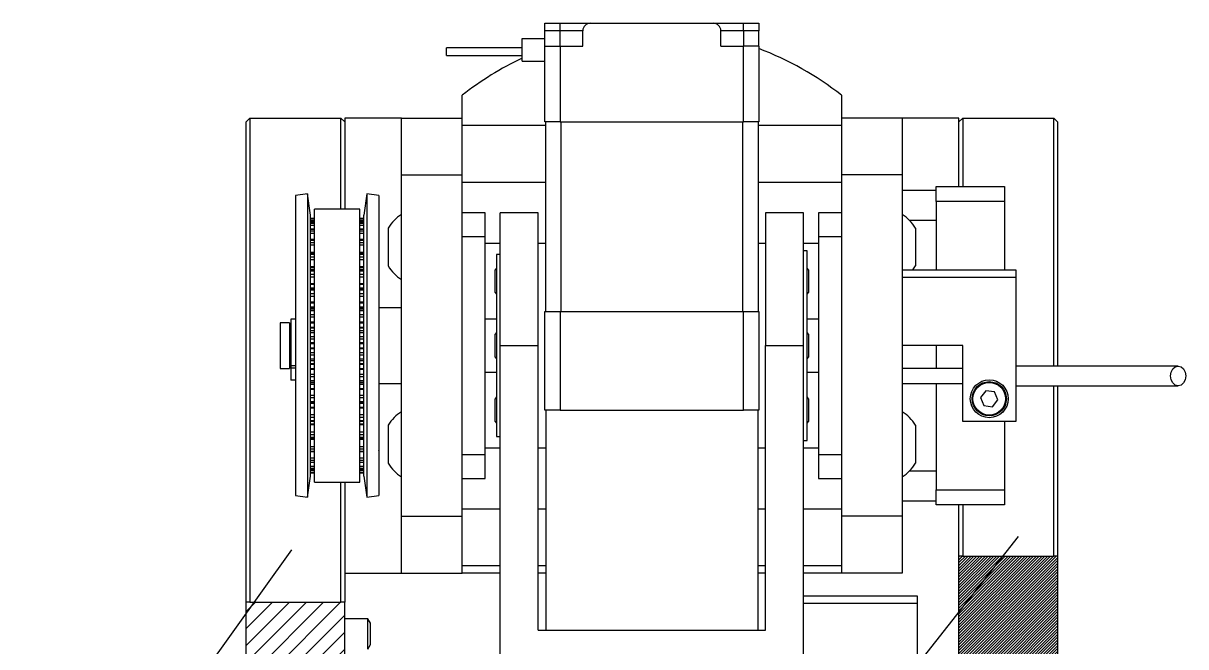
# Model space of a CAD drawing. Header units: millimetres. Extents: x 0 to 4220, y 0 to 2956.
# Drawn here: x 1802.6 to 2109.2, y 2588.5 to 2752.8 of the extents above; entities that cross this region are included whole.
import ezdxf

# ---------------------------------------------------------------- set-up
doc = ezdxf.new("R2010")
doc.units = ezdxf.units.MM
doc.linetypes.add('SLD-实线', pattern=[0])
doc.layers.add('文字', color=7, linetype='SLD-实线', lineweight=15)
doc.styles.get("Standard").update_dxf_attribs({"font": 'HYSWLONGFANGSONG.TTF'})
doc.dimstyles.new('SLDDIMSTYLE1', dxfattribs={"dimtxt": 0, "dimasz": 30, "dimexe": 0, "dimexo": 0.0625, "dimgap": 0, "dimtad": 0, "dimtih": 1, "dimtoh": 1, "dimdec": 0, "dimrnd": 1e-09, "dimzin": 0, "dimdsep": 46, "dimtxsty": 'Standard', "dimblk1": 'NONE', "dimblk2": 'NONE', "dimsah": 1, "dimcen": 0.09, "dimadec": 0, "dimazin": 0, "dimtfac": 30, "dimtdec": 0, "dimtofl": 0, "dimtmove": 0, "dimatfit": 3, "dimldrblk": 'NONE', "dimfxl": 0, "dimfrac": 2, "dimtolj": 1, "dimtzin": 0, "dimarcsym": 0})

# ---------------------------------------------------------------- blocks, each defined once
blk = doc.blocks.new('_NONE')

msp = doc.modelspace()

# ---------------------------------------------------------------- hatches: boundary and pattern name
at = {"linetype": 'SLD-实线', "lineweight": 0}
h = msp.add_hatch(dxfattribs=at)
h.set_pattern_fill('ANSI31', scale=0.16666667, style=0)
h.paths.add_polyline_path([(2060.76, 2567.85), (2060.76, 2563.35), (2065.76, 2563.35), (2065.76, 2567.35), (2066.76, 2568.35), (2074.36, 2568.35), (2075.36, 2569.35), (2075.36, 2612.35), (2049.36, 2612.35), (2049.36, 2567.85)], flags=0)
h = msp.add_hatch(dxfattribs=at)
h.set_pattern_fill('ANSI31', style=0)
h.paths.add_polyline_path([(1875.96, 2567.85), (1887.36, 2567.85), (1887.36, 2600.19), (1861.36, 2600.19), (1861.36, 2569.35), (1862.36, 2568.35), (1869.96, 2568.35), (1870.96, 2567.35), (1870.96, 2563.35), (1875.96, 2563.35)], flags=0)

# ---------------------------------------------------------------- linework, layer by layer
at = {"color": 7, "linetype": 'SLD-实线', "lineweight": 30}
for p, q in [((1940.16, 2750.85), (1940.16, 2752.85)), ((1940.16, 2752.85), (1944.16, 2752.85)), ((1944.16, 2750.85), (1940.16, 2750.85)), ((1940.16, 2746.85), (1940.16, 2750.85)), ((1944.16, 2750.85), (1944.16, 2752.85)), ((1944.16, 2752.85), (1952.16, 2752.85)), ((1950.16, 2750.85), (1944.16, 2750.85)), ((1944.16, 2746.85), (1944.16, 2750.85)), ((1950.16, 2746.85), (1950.16, 2750.85)), ((1952.16, 2752.85), (1984.56, 2752.85)), ((1984.56, 2752.85), (1992.56, 2752.85)), ((1986.56, 2746.85), (1986.56, 2750.85)), ((1992.56, 2750.85), (1986.56, 2750.85)), ((1992.56, 2750.85), (1992.56, 2752.85)), ((1992.56, 2752.85), (1996.56, 2752.85)), ((1992.56, 2750.85), (1992.56, 2746.85)), ((1996.56, 2750.85), (1992.56, 2750.85)), ((1996.56, 2752.85), (1996.56, 2750.85)), ((1996.56, 2746.85), (1996.56, 2750.85)), ((1934.16, 2742.85), (1934.16, 2748.85)), ((1934.16, 2748.85), (1940.16, 2748.85)), ((1934.16, 2746.35), (1914.16, 2746.35)), ((1914.16, 2744.35), (1914.16, 2746.35)), ((1914.16, 2744.35), (1934.16, 2744.35)), ((1940.16, 2726.85), (1940.16, 2746.85)), ((1940.16, 2746.85), (1944.16, 2746.85)), ((1944.16, 2746.85), (1944.16, 2726.85)), ((1944.16, 2746.85), (1950.16, 2746.85)), ((1986.56, 2746.85), (1992.56, 2746.85)), ((1992.56, 2726.85), (1992.56, 2746.85)), ((1996.56, 2746.85), (1992.56, 2746.85)), ((1996.56, 2746.85), (1996.56, 2726.85)), ((1934.16, 2742.85), (1940.16, 2742.85)), ((1918.36, 2727.85), (1918.36, 2733.85)), ((2018.36, 2733.85), (2018.36, 2727.85)), ((1862.36, 2727.85), (1861.36, 2726.85)), ((1861.36, 2600.19), (1861.36, 2726.85)), ((1862.36, 2727.85), (1886.36, 2727.85)), ((1862.36, 2727.85), (1862.36, 2600.19)), ((1886.36, 2703.87), (1886.36, 2727.85)), ((1887.36, 2726.85), (1886.36, 2727.85)), ((1887.36, 2727.85), (1887.36, 2703.87)), ((1902.36, 2727.85), (1887.36, 2727.85)), ((1902.36, 2727.85), (1918.36, 2727.85)), ((1902.36, 2712.85), (1902.36, 2727.85)), ((1918.36, 2712.85), (1918.36, 2727.85)), ((1940.36, 2725.85), (1918.36, 2725.85)), ((1944.16, 2726.85), (1940.16, 2726.85)), ((1940.36, 2676.85), (1940.36, 2726.85)), ((1944.16, 2726.85), (1992.56, 2726.85)), ((1944.36, 2726.85), (1944.36, 2676.85)), ((1992.36, 2676.85), (1992.36, 2726.85)), ((1996.56, 2726.85), (1992.56, 2726.85)), ((1996.36, 2726.85), (1996.36, 2676.85)), ((2018.36, 2725.85), (1996.36, 2725.85)), ((2034.36, 2727.85), (2018.36, 2727.85)), ((2018.36, 2727.85), (2018.36, 2712.85)), ((2049.36, 2727.85), (2034.36, 2727.85)), ((2034.36, 2727.85), (2034.36, 2712.85)), ((2049.36, 2709.85), (2049.36, 2727.85)), ((2050.36, 2727.85), (2049.36, 2726.85)), ((2050.36, 2727.85), (2074.36, 2727.85)), ((2050.36, 2727.85), (2050.36, 2709.85)), ((2074.36, 2662.45), (2074.36, 2727.85)), ((2075.36, 2726.85), (2074.36, 2727.85)), ((2075.36, 2726.85), (2075.36, 2662.45)), ((1902.36, 2712.85), (1918.36, 2712.85)), ((1902.36, 2622.85), (1902.36, 2712.85)), ((1918.36, 2622.85), (1918.36, 2712.85)), ((1940.36, 2710.85), (1918.36, 2710.85)), ((2018.36, 2710.85), (1996.36, 2710.85)), ((2034.36, 2712.85), (2018.36, 2712.85)), ((2018.36, 2712.85), (2018.36, 2622.85)), ((2034.36, 2712.85), (2034.36, 2622.85)), ((1877.56, 2707.85), (1874.39, 2707.4)), ((1874.39, 2707.4), (1874.39, 2628.3)), ((1878.36, 2702.23), (1877.56, 2707.85)), ((1877.56, 2707.85), (1877.56, 2627.85)), ((1893.16, 2707.85), (1892.36, 2702.23)), ((1896.33, 2707.4), (1893.16, 2707.85)), ((1893.16, 2707.85), (1893.16, 2627.85)), ((1896.33, 2707.4), (1896.33, 2628.3)), ((2034.36, 2708.85), (2043.36, 2708.85)), ((2043.36, 2709.85), (2061.36, 2709.85)), ((2043.36, 2705.85), (2043.36, 2709.85)), ((2061.36, 2709.85), (2061.36, 2705.85)), ((2043.36, 2705.85), (2043.36, 2687.85)), ((2061.36, 2705.85), (2043.36, 2705.85)), ((2061.36, 2705.85), (2061.36, 2687.85)), ((1878.36, 2667.85), (1878.36, 2702.23)), ((1879.36, 2701.39), (1878.36, 2701.39)), ((1891.36, 2703.87), (1879.36, 2703.87)), ((1879.36, 2631.83), (1879.36, 2703.87)), ((1891.36, 2631.83), (1891.36, 2703.87)), ((1892.36, 2701.39), (1891.36, 2701.39)), ((1892.36, 2667.85), (1892.36, 2702.23)), ((1924.36, 2702.85), (1918.36, 2702.85)), ((1924.36, 2696.57), (1924.36, 2702.85)), ((1938.36, 2702.85), (1928.36, 2702.85)), ((1928.36, 2667.85), (1928.36, 2702.85)), ((1938.36, 2667.85), (1938.36, 2702.85)), ((2008.36, 2702.85), (1998.36, 2702.85)), ((1998.36, 2702.85), (1998.36, 2667.85)), ((2008.36, 2667.85), (2008.36, 2702.85)), ((2018.36, 2702.85), (2012.36, 2702.85)), ((2012.36, 2702.85), (2012.36, 2696.57)), ((1879.36, 2700.48), (1878.36, 2700.48)), ((1879.36, 2698.59), (1878.36, 2698.59)), ((1892.36, 2700.48), (1891.36, 2700.48)), ((1892.36, 2698.59), (1891.36, 2698.59)), ((1898.86, 2693.85), (1898.86, 2698.85)), ((1898.86, 2688.85), (1898.86, 2698.85)), ((2037.86, 2698.85), (2037.86, 2688.85)), ((1874.39, 2695.85), (1874.36, 2695.85)), ((1874.36, 2695.85), (1874.36, 2639.85)), ((1879.36, 2695.79), (1878.36, 2695.79)), ((1892.36, 2695.79), (1891.36, 2695.79)), ((1896.36, 2695.45), (1896.33, 2695.48)), ((1896.36, 2695.45), (1896.36, 2640.25)), ((1924.36, 2696.57), (1918.36, 2696.57)), ((1924.36, 2639.13), (1924.36, 2696.57)), ((2012.36, 2696.57), (2012.36, 2639.13)), ((2018.36, 2696.57), (2012.36, 2696.57)), ((1879.36, 2692.16), (1878.36, 2692.16)), ((1892.36, 2692.16), (1891.36, 2692.16)), ((1898.86, 2688.85), (1898.86, 2693.85)), ((1924.36, 2694.85), (1928.36, 2694.85)), ((1938.36, 2694.85), (1940.36, 2694.85)), ((1996.36, 2694.85), (1998.36, 2694.85)), ((2008.36, 2694.85), (2012.36, 2694.85)), ((2009.36, 2692.85), (2008.36, 2692.85)), ((2009.36, 2667.85), (2009.36, 2692.85)), ((1928.36, 2691.85), (1927.36, 2691.85)), ((1927.36, 2691.85), (1927.36, 2643.85)), ((1879.36, 2687.8), (1878.36, 2687.8)), ((1892.36, 2687.8), (1891.36, 2687.8)), ((1927.06, 2681.85), (1927.06, 2687.85)), ((2009.66, 2687.85), (2009.66, 2681.85)), ((2034.36, 2687.85), (2064.36, 2687.85)), ((2064.36, 2687.85), (2064.36, 2685.85)), ((1879.36, 2682.86), (1878.36, 2682.86)), ((1892.36, 2682.86), (1891.36, 2682.86)), ((2064.36, 2685.85), (2034.36, 2685.85)), ((2064.36, 2685.85), (2064.36, 2647.85)), ((1879.36, 2677.48), (1878.36, 2677.48)), ((1892.36, 2677.48), (1891.36, 2677.48)), ((1902.36, 2677.85), (1896.36, 2677.85)), ((1940.16, 2650.85), (1940.16, 2676.85)), ((1940.16, 2676.85), (1944.16, 2676.85)), ((1944.16, 2676.85), (1944.16, 2650.85)), ((1944.16, 2676.85), (1992.56, 2676.85)), ((1992.56, 2650.85), (1992.56, 2676.85)), ((1992.56, 2676.85), (1996.56, 2676.85)), ((1996.56, 2676.85), (1996.56, 2650.85)), ((1872.76, 2673.85), (1870.36, 2673.85)), ((1870.36, 2673.85), (1870.36, 2661.85)), ((1872.76, 2673.85), (1872.76, 2661.85)), ((1874.36, 2674.79), (1873.16, 2674.79)), ((1873.16, 2674.79), (1873.16, 2662.53)), ((1927.36, 2674.85), (1924.36, 2674.85)), ((2012.36, 2674.85), (2009.36, 2674.85)), ((1873.16, 2673.05), (1872.76, 2673.05)), ((1927.06, 2664.85), (1927.06, 2670.85)), ((2009.66, 2670.85), (2009.66, 2664.85)), ((1878.36, 2633.47), (1878.36, 2667.85)), ((1892.36, 2633.47), (1892.36, 2667.85)), ((1928.36, 2582.85), (1928.36, 2667.85)), ((1928.36, 2667.85), (1938.36, 2667.85)), ((1938.36, 2592.85), (1938.36, 2667.85)), ((1998.36, 2592.85), (1998.36, 2667.85)), ((1998.36, 2667.85), (2008.36, 2667.85)), ((2008.36, 2582.85), (2008.36, 2667.85)), ((2009.36, 2642.85), (2009.36, 2667.85)), ((2050.36, 2667.85), (2034.36, 2667.85)), ((2043.36, 2667.85), (2043.36, 2661.85)), ((2050.36, 2647.85), (2050.36, 2667.85)), ((1870.36, 2661.85), (1872.76, 2661.85)), ((1872.76, 2662.65), (1873.16, 2662.65)), ((1874.36, 2662.53), (1873.16, 2662.53)), ((1873.16, 2662.53), (1873.16, 2661.94)), ((1874.36, 2661.94), (1873.16, 2661.94)), ((1873.16, 2661.94), (1873.16, 2658.76)), ((2050.36, 2661.85), (2034.36, 2661.85)), ((1874.36, 2658.76), (1873.16, 2658.76)), ((1924.36, 2660.85), (1927.36, 2660.85)), ((2009.36, 2660.85), (2012.36, 2660.85)), ((1878.36, 2658.22), (1879.36, 2658.22)), ((1891.36, 2658.22), (1892.36, 2658.22)), ((1896.36, 2657.85), (1902.36, 2657.85)), ((2034.36, 2657.85), (2050.36, 2657.85)), ((2043.36, 2657.85), (2043.36, 2629.85)), ((2056.48, 2655.97), (2055.08, 2654.15)), ((2058.76, 2655.67), (2056.48, 2655.97)), ((2059.64, 2653.55), (2058.76, 2655.67)), ((2074.36, 2612.35), (2074.36, 2657.25)), ((2075.36, 2657.25), (2075.36, 2612.35)), ((1878.36, 2652.84), (1879.36, 2652.84)), ((1891.36, 2652.84), (1892.36, 2652.84)), ((1927.06, 2647.85), (1927.06, 2653.85)), ((2009.66, 2653.85), (2009.66, 2647.85)), ((2055.08, 2654.15), (2055.96, 2652.03)), ((2058.24, 2651.72), (2059.64, 2653.55)), ((1944.16, 2650.85), (1940.16, 2650.85)), ((1940.36, 2650.85), (1940.36, 2592.85)), ((1944.16, 2650.85), (1992.56, 2650.85)), ((1996.56, 2650.85), (1992.56, 2650.85)), ((1996.36, 2592.85), (1996.36, 2650.85)), ((2055.96, 2652.03), (2058.24, 2651.72)), ((1878.36, 2647.9), (1879.36, 2647.9)), ((1891.36, 2647.9), (1892.36, 2647.9)), ((1898.86, 2641.85), (1898.86, 2646.85)), ((2037.86, 2646.85), (2037.86, 2636.85)), ((2064.36, 2647.85), (2050.36, 2647.85)), ((2061.36, 2647.85), (2061.36, 2629.85)), ((1878.36, 2643.54), (1879.36, 2643.54)), ((1891.36, 2643.54), (1892.36, 2643.54)), ((1927.36, 2643.85), (1928.36, 2643.85)), ((1896.33, 2640.22), (1896.36, 2640.25)), ((1898.86, 2636.85), (1898.86, 2641.85)), ((1928.36, 2640.85), (1924.36, 2640.85)), ((1940.36, 2640.85), (1938.36, 2640.85)), ((1998.36, 2640.85), (1996.36, 2640.85)), ((2008.36, 2642.85), (2009.36, 2642.85)), ((2012.36, 2640.85), (2008.36, 2640.85)), ((1874.36, 2639.85), (1874.39, 2639.85)), ((1878.36, 2639.91), (1879.36, 2639.91)), ((1878.36, 2637.11), (1879.36, 2637.11)), ((1891.36, 2639.91), (1892.36, 2639.91)), ((1891.36, 2637.11), (1892.36, 2637.11)), ((1918.36, 2639.13), (1924.36, 2639.13)), ((1924.36, 2632.85), (1924.36, 2639.13)), ((2012.36, 2639.13), (2012.36, 2632.85)), ((2012.36, 2639.13), (2018.36, 2639.13)), ((1878.36, 2635.22), (1879.36, 2635.22)), ((1878.36, 2634.31), (1879.36, 2634.31)), ((1891.36, 2635.22), (1892.36, 2635.22)), ((1891.36, 2634.31), (1892.36, 2634.31)), ((1877.56, 2627.85), (1878.36, 2633.47)), ((1879.36, 2631.83), (1891.36, 2631.83)), ((1886.36, 2600.19), (1886.36, 2631.83)), ((1887.36, 2631.83), (1887.36, 2607.85)), ((1892.36, 2633.47), (1893.16, 2627.85)), ((1918.36, 2632.85), (1924.36, 2632.85)), ((2012.36, 2632.85), (2018.36, 2632.85)), ((1874.39, 2628.3), (1877.56, 2627.85)), ((1893.16, 2627.85), (1896.33, 2628.3)), ((2043.36, 2629.85), (2061.36, 2629.85)), ((2043.36, 2625.85), (2043.36, 2629.85)), ((2061.36, 2629.85), (2061.36, 2625.85)), ((1918.36, 2624.85), (1928.36, 2624.85)), ((1938.36, 2624.85), (1940.36, 2624.85)), ((1996.36, 2624.85), (1998.36, 2624.85)), ((2008.36, 2624.85), (2018.36, 2624.85)), ((2043.36, 2626.85), (2034.36, 2626.85)), ((2061.36, 2625.85), (2043.36, 2625.85)), ((2049.36, 2612.35), (2049.36, 2625.85)), ((2050.36, 2625.85), (2050.36, 2612.35)), ((1902.36, 2622.85), (1918.36, 2622.85)), ((1902.36, 2607.85), (1902.36, 2622.85)), ((1918.36, 2607.85), (1918.36, 2622.85)), ((2034.36, 2622.85), (2018.36, 2622.85)), ((2018.36, 2622.85), (2018.36, 2607.85)), ((2034.36, 2622.85), (2034.36, 2607.85)), ((2049.36, 2576.6), (2049.36, 2612.35)), ((2050.36, 2612.35), (2049.36, 2612.35)), ((2050.36, 2612.35), (2074.36, 2612.35)), ((2075.36, 2612.35), (2074.36, 2612.35)), ((2075.36, 2612.35), (2075.36, 2569.35)), ((1918.36, 2609.85), (1928.36, 2609.85)), ((1938.36, 2609.85), (1940.36, 2609.85)), ((1996.36, 2609.85), (1998.36, 2609.85)), ((2008.36, 2609.85), (2018.36, 2609.85)), ((1887.36, 2607.85), (1902.36, 2607.85)), ((1887.36, 2607.85), (1887.36, 2600.19)), ((1902.36, 2607.85), (1918.36, 2607.85)), ((1928.36, 2607.85), (1918.36, 2607.85)), ((1940.36, 2607.85), (1938.36, 2607.85)), ((1998.36, 2607.85), (1996.36, 2607.85)), ((2018.36, 2607.85), (2008.36, 2607.85)), ((2034.36, 2607.85), (2018.36, 2607.85)), ((1862.36, 2600.19), (1861.36, 2600.19)), ((1861.36, 2569.35), (1861.36, 2600.19)), ((1862.36, 2600.19), (1886.36, 2600.19)), ((1887.36, 2600.19), (1886.36, 2600.19)), ((1887.36, 2567.85), (1887.36, 2600.19)), ((2008.36, 2601.85), (2038.36, 2601.85)), ((2038.36, 2601.85), (2038.36, 2599.85)), ((2038.36, 2599.85), (2008.36, 2599.85)), ((2038.36, 2599.85), (2038.36, 2561.85)), ((1893.46, 2595.85), (1887.36, 2595.85)), ((1894.16, 2594.64), (1893.46, 2595.85)), ((1893.46, 2587.85), (1893.46, 2595.85)), ((1894.16, 2589.06), (1894.16, 2594.64)), ((1938.36, 2592.85), (1998.36, 2592.85)), ((1893.46, 2587.85), (1894.16, 2589.06))]:
    msp.add_line(p, q, dxfattribs=at)
at = {"color": 8, "linetype": 'SLD-实线', "lineweight": 30}
for p, q in [((1878.36, 2701.38), (1879.36, 2701.38)), ((1878.36, 2701.29), (1879.36, 2701.29)), ((1891.36, 2701.38), (1892.36, 2701.38)), ((1891.36, 2701.29), (1892.36, 2701.29)), ((1878.36, 2700.8), (1879.36, 2700.8)), ((1878.36, 2700.46), (1879.36, 2700.46)), ((1878.36, 2700.18), (1879.36, 2700.18)), ((1878.36, 2699.62), (1879.36, 2699.62)), ((1878.36, 2698.54), (1879.36, 2698.54)), ((1891.36, 2700.8), (1892.36, 2700.8)), ((1891.36, 2700.46), (1892.36, 2700.46)), ((1891.36, 2700.18), (1892.36, 2700.18)), ((1891.36, 2699.62), (1892.36, 2699.62)), ((1891.36, 2698.54), (1892.36, 2698.54)), ((2043.36, 2700.85), (2036.34, 2700.85)), ((1878.36, 2698.09), (1879.36, 2698.09)), ((1878.36, 2697.46), (1879.36, 2697.46)), ((1878.36, 2695.69), (1879.36, 2695.69)), ((1891.36, 2698.09), (1892.36, 2698.09)), ((1891.36, 2697.46), (1892.36, 2697.46)), ((1891.36, 2695.69), (1892.36, 2695.69)), ((1878.36, 2695.08), (1879.36, 2695.08)), ((1878.36, 2694.41), (1879.36, 2694.41)), ((1878.36, 2692.47), (1879.36, 2692.47)), ((1878.36, 2692.27), (1879.36, 2692.27)), ((1891.36, 2695.08), (1892.36, 2695.08)), ((1891.36, 2694.41), (1892.36, 2694.41)), ((1891.36, 2692.47), (1892.36, 2692.47)), ((1891.36, 2692.27), (1892.36, 2692.27)), ((1878.36, 2692), (1879.36, 2692)), ((1878.36, 2691.24), (1879.36, 2691.24)), ((1878.36, 2690.55), (1879.36, 2690.55)), ((1891.36, 2692), (1892.36, 2692)), ((1891.36, 2691.24), (1892.36, 2691.24)), ((1891.36, 2690.55), (1892.36, 2690.55)), ((1878.36, 2688.69), (1879.36, 2688.69)), ((1878.36, 2688.47), (1879.36, 2688.47)), ((1878.36, 2687.57), (1879.36, 2687.57)), ((1878.36, 2686.69), (1879.36, 2686.69)), ((1878.36, 2686), (1879.36, 2686)), ((1891.36, 2688.69), (1892.36, 2688.69)), ((1891.36, 2688.47), (1892.36, 2688.47)), ((1891.36, 2687.57), (1892.36, 2687.57)), ((1891.36, 2686.69), (1892.36, 2686.69)), ((1891.36, 2686), (1892.36, 2686)), ((1878.36, 2684.27), (1879.36, 2684.27)), ((1878.36, 2684.04), (1879.36, 2684.04)), ((1878.36, 2683.05), (1879.36, 2683.05)), ((1878.36, 2682.91), (1879.36, 2682.91)), ((1891.36, 2684.27), (1892.36, 2684.27)), ((1891.36, 2684.04), (1892.36, 2684.04)), ((1891.36, 2683.05), (1892.36, 2683.05)), ((1891.36, 2682.91), (1892.36, 2682.91)), ((1878.36, 2682.54), (1879.36, 2682.54)), ((1878.36, 2681.57), (1879.36, 2681.57)), ((1878.36, 2680.89), (1879.36, 2680.89)), ((1891.36, 2682.54), (1892.36, 2682.54)), ((1891.36, 2681.57), (1892.36, 2681.57)), ((1891.36, 2680.89), (1892.36, 2680.89)), ((1878.36, 2679.36), (1879.36, 2679.36)), ((1878.36, 2679.13), (1879.36, 2679.13)), ((1878.36, 2678.05), (1879.36, 2678.05)), ((1878.36, 2677.87), (1879.36, 2677.87)), ((1878.36, 2677.07), (1879.36, 2677.07)), ((1891.36, 2679.36), (1892.36, 2679.36)), ((1891.36, 2679.13), (1892.36, 2679.13)), ((1891.36, 2678.05), (1892.36, 2678.05)), ((1891.36, 2677.87), (1892.36, 2677.87)), ((1891.36, 2677.07), (1892.36, 2677.07)), ((1878.36, 2676.03), (1879.36, 2676.03)), ((1878.36, 2675.4), (1879.36, 2675.4)), ((1878.36, 2674.09), (1879.36, 2674.09)), ((1878.36, 2673.87), (1879.36, 2673.87)), ((1891.36, 2676.03), (1892.36, 2676.03)), ((1891.36, 2675.4), (1892.36, 2675.4)), ((1891.36, 2674.09), (1892.36, 2674.09)), ((1891.36, 2673.87), (1892.36, 2673.87)), ((1878.36, 2672.73), (1879.36, 2672.73)), ((1878.36, 2672.54), (1879.36, 2672.54)), ((1878.36, 2671.81), (1879.36, 2671.81)), ((1878.36, 2671.32), (1879.36, 2671.32)), ((1891.36, 2672.73), (1892.36, 2672.73)), ((1891.36, 2672.54), (1892.36, 2672.54)), ((1891.36, 2671.81), (1892.36, 2671.81)), ((1891.36, 2671.32), (1892.36, 2671.32)), ((1878.36, 2670.24), (1879.36, 2670.24)), ((1878.36, 2669.67), (1879.36, 2669.67)), ((1878.36, 2668.64), (1879.36, 2668.64)), ((1878.36, 2668.42), (1879.36, 2668.42)), ((1891.36, 2670.24), (1892.36, 2670.24)), ((1891.36, 2669.67), (1892.36, 2669.67)), ((1891.36, 2668.64), (1892.36, 2668.64)), ((1891.36, 2668.42), (1892.36, 2668.42)), ((1878.36, 2667.27), (1879.36, 2667.27)), ((1878.36, 2667.06), (1879.36, 2667.06)), ((1878.36, 2666.03), (1879.36, 2666.03)), ((1878.36, 2665.46), (1879.36, 2665.46)), ((1891.36, 2667.27), (1892.36, 2667.27)), ((1891.36, 2667.06), (1892.36, 2667.06)), ((1891.36, 2666.03), (1892.36, 2666.03)), ((1891.36, 2665.46), (1892.36, 2665.46)), ((1878.36, 2664.38), (1879.36, 2664.38)), ((1878.36, 2663.89), (1879.36, 2663.89)), ((1878.36, 2663.16), (1879.36, 2663.16)), ((1878.36, 2662.96), (1879.36, 2662.96)), ((1878.36, 2661.83), (1879.36, 2661.83)), ((1878.36, 2661.61), (1879.36, 2661.61)), ((1891.36, 2664.38), (1892.36, 2664.38)), ((1891.36, 2663.89), (1892.36, 2663.89)), ((1891.36, 2663.16), (1892.36, 2663.16)), ((1891.36, 2662.96), (1892.36, 2662.96)), ((1891.36, 2661.83), (1892.36, 2661.83)), ((1891.36, 2661.61), (1892.36, 2661.61)), ((1878.36, 2660.3), (1879.36, 2660.3)), ((1878.36, 2659.67), (1879.36, 2659.67)), ((1878.36, 2658.63), (1879.36, 2658.63)), ((1891.36, 2660.3), (1892.36, 2660.3)), ((1891.36, 2659.67), (1892.36, 2659.67)), ((1891.36, 2658.63), (1892.36, 2658.63)), ((1878.36, 2657.82), (1879.36, 2657.82)), ((1878.36, 2657.65), (1879.36, 2657.65)), ((1878.36, 2656.57), (1879.36, 2656.57)), ((1878.36, 2656.34), (1879.36, 2656.34)), ((1891.36, 2657.82), (1892.36, 2657.82)), ((1891.36, 2657.65), (1892.36, 2657.65)), ((1891.36, 2656.57), (1892.36, 2656.57)), ((1891.36, 2656.34), (1892.36, 2656.34)), ((1878.36, 2654.8), (1879.36, 2654.8)), ((1878.36, 2654.13), (1879.36, 2654.13)), ((1878.36, 2653.15), (1879.36, 2653.15)), ((1878.36, 2652.79), (1879.36, 2652.79)), ((1878.36, 2652.65), (1879.36, 2652.65)), ((1891.36, 2654.8), (1892.36, 2654.8)), ((1891.36, 2654.13), (1892.36, 2654.13)), ((1891.36, 2653.15), (1892.36, 2653.15)), ((1891.36, 2652.79), (1892.36, 2652.79)), ((1891.36, 2652.65), (1892.36, 2652.65)), ((1878.36, 2651.65), (1879.36, 2651.65)), ((1878.36, 2651.43), (1879.36, 2651.43)), ((1878.36, 2649.7), (1879.36, 2649.7)), ((1891.36, 2651.65), (1892.36, 2651.65)), ((1891.36, 2651.43), (1892.36, 2651.43)), ((1891.36, 2649.7), (1892.36, 2649.7)), ((1878.36, 2649.01), (1879.36, 2649.01)), ((1878.36, 2648.13), (1879.36, 2648.13)), ((1878.36, 2647.23), (1879.36, 2647.23)), ((1878.36, 2647.01), (1879.36, 2647.01)), ((1891.36, 2649.01), (1892.36, 2649.01)), ((1891.36, 2648.13), (1892.36, 2648.13)), ((1891.36, 2647.23), (1892.36, 2647.23)), ((1891.36, 2647.01), (1892.36, 2647.01)), ((1878.36, 2645.15), (1879.36, 2645.15)), ((1878.36, 2644.46), (1879.36, 2644.46)), ((1878.36, 2643.7), (1879.36, 2643.7)), ((1878.36, 2643.43), (1879.36, 2643.43)), ((1878.36, 2643.23), (1879.36, 2643.23)), ((1891.36, 2645.15), (1892.36, 2645.15)), ((1891.36, 2644.46), (1892.36, 2644.46)), ((1891.36, 2643.7), (1892.36, 2643.7)), ((1891.36, 2643.43), (1892.36, 2643.43)), ((1891.36, 2643.23), (1892.36, 2643.23)), ((1878.36, 2641.29), (1879.36, 2641.29)), ((1878.36, 2640.62), (1879.36, 2640.62)), ((1878.36, 2640), (1879.36, 2640)), ((1891.36, 2641.29), (1892.36, 2641.29)), ((1891.36, 2640.62), (1892.36, 2640.62)), ((1891.36, 2640), (1892.36, 2640)), ((1878.36, 2638.24), (1879.36, 2638.24)), ((1878.36, 2637.61), (1879.36, 2637.61)), ((1878.36, 2637.16), (1879.36, 2637.16)), ((1891.36, 2638.24), (1892.36, 2638.24)), ((1891.36, 2637.61), (1892.36, 2637.61)), ((1891.36, 2637.16), (1892.36, 2637.16)), ((1878.36, 2636.08), (1879.36, 2636.08)), ((1878.36, 2635.52), (1879.36, 2635.52)), ((1878.36, 2635.24), (1879.36, 2635.24)), ((1878.36, 2634.89), (1879.36, 2634.89)), ((1878.36, 2634.41), (1879.36, 2634.41)), ((1878.36, 2634.31), (1879.36, 2634.31)), ((1891.36, 2636.08), (1892.36, 2636.08)), ((1891.36, 2635.52), (1892.36, 2635.52)), ((1891.36, 2635.24), (1892.36, 2635.24)), ((1891.36, 2634.89), (1892.36, 2634.89)), ((1891.36, 2634.41), (1892.36, 2634.41)), ((1891.36, 2634.31), (1892.36, 2634.31)), ((2036.34, 2634.85), (2043.36, 2634.85))]:
    msp.add_line(p, q, dxfattribs=at)
at = {"color": 7, "linetype": 'SLD-实线', "lineweight": 30, "flags": 128}
for points in [[(1927.36, 2688.32), (1927.35, 2688.31), (1927.06, 2687.85)], [(2009.66, 2687.85), (2009.37, 2688.31), (2009.36, 2688.32)], [(2037.2, 2687.85), (2037.37, 2688.08), (2037.86, 2688.85)], [(1927.06, 2681.85), (1927.35, 2681.39), (1927.36, 2681.38)], [(2009.36, 2681.38), (2009.37, 2681.39), (2009.66, 2681.85)], [(1927.36, 2671.32), (1927.35, 2671.31), (1927.06, 2670.85)], [(2009.66, 2670.85), (2009.37, 2671.31), (2009.36, 2671.32)], [(1927.06, 2664.85), (1927.35, 2664.39), (1927.36, 2664.38)], [(2009.36, 2664.38), (2009.37, 2664.39), (2009.66, 2664.85)], [(2109.18, 2659.85), (2109.03, 2658.85), (2108.59, 2658.01), (2107.94, 2657.45), (2107.18, 2657.25), (2106.41, 2657.45), (2105.76, 2658.01), (2105.32, 2658.85), (2105.17, 2659.85), (2105.32, 2660.84), (2105.76, 2661.69), (2106.41, 2662.25), (2107.18, 2662.45), (2107.94, 2662.25), (2108.59, 2661.69), (2109.03, 2660.84), (2109.18, 2659.85)], [(1927.36, 2654.32), (1927.35, 2654.31), (1927.06, 2653.85)], [(2009.66, 2653.85), (2009.37, 2654.31), (2009.36, 2654.32)], [(1927.06, 2647.85), (1927.35, 2647.39), (1927.36, 2647.38)], [(2009.36, 2647.38), (2009.37, 2647.39), (2009.66, 2647.85)]]:
    msp.add_lwpolyline(points, dxfattribs=at)
at = {"color": 7, "linetype": 'SLD-实线', "lineweight": 30}
for radius in [5, 4.5, 4.3]:
    msp.add_circle((2057.36, 2653.85), radius, dxfattribs=at)
for centre, radius, start, end in [((1952.16, 2750.85), 2, 90, 180), ((1984.56, 2750.85), 2, 0, 90), ((1968.36, 2670.85), 80.43, 51.5627, 69.4751), ((1968.36, 2670.85), 80.43, 115.1642, 128.4373), ((1907.54, 2693.85), 10.02, 121.1457, 150.0617), ((2029.18, 2693.85), 10.02, 29.9383, 58.8543), ((1907.54, 2693.85), 10.02, 209.9383, 238.8543), ((1907.54, 2641.85), 10.02, 121.1457, 150.0617), ((2029.18, 2641.85), 10.02, 29.9383, 58.8543), ((1907.54, 2641.85), 10.02, 209.9383, 238.8543), ((2029.18, 2641.85), 10.02, 301.1457, 330.0617)]:
    msp.add_arc(centre, radius, start, end, dxfattribs=at)
for points, knots in [([(2107.18, 2662.45), (2106.29, 2662.45), (2104.61, 2662.45), (2100.96, 2662.45), (2096.76, 2662.45), (2092.43, 2662.45), (2088.03, 2662.45), (2082.33, 2662.45), (2074.16, 2662.45), (2067.9, 2662.45), (2064.36, 2662.45)], [0, 0, 0, 0, 0.08543, 0.160643, 0.287048, 0.383595, 0.454482, 0.581932, 0.763642, 1, 1, 1, 1]), ([(2064.36, 2657.25), (2066.71, 2657.25), (2070.95, 2657.25), (2076.63, 2657.25), (2081.03, 2657.25), (2084.87, 2657.25), (2089.1, 2657.25), (2093.34, 2657.25), (2097.34, 2657.25), (2100.7, 2657.25), (2104.19, 2657.25), (2106.14, 2657.25), (2107.18, 2657.25)], [0, 0, 0, 0, 0.156689, 0.283296, 0.379587, 0.449938, 0.539831, 0.661811, 0.734267, 0.814016, 0.901703, 1, 1, 1, 1])]:
    msp.add_open_spline(points, degree=3, knots=knots, dxfattribs=at)

# ---------------------------------------------------------------- leaders
at = {"layer": '文字', "has_arrowhead": 0}
for points in [[(2065.01, 2617.49), (0, 0)], [(1873.3, 2614.04), (0, 0)]]:
    msp.add_leader(points, dimstyle='SLDDIMSTYLE1', dxfattribs=at)

doc.saveas('drawing.dxf')
